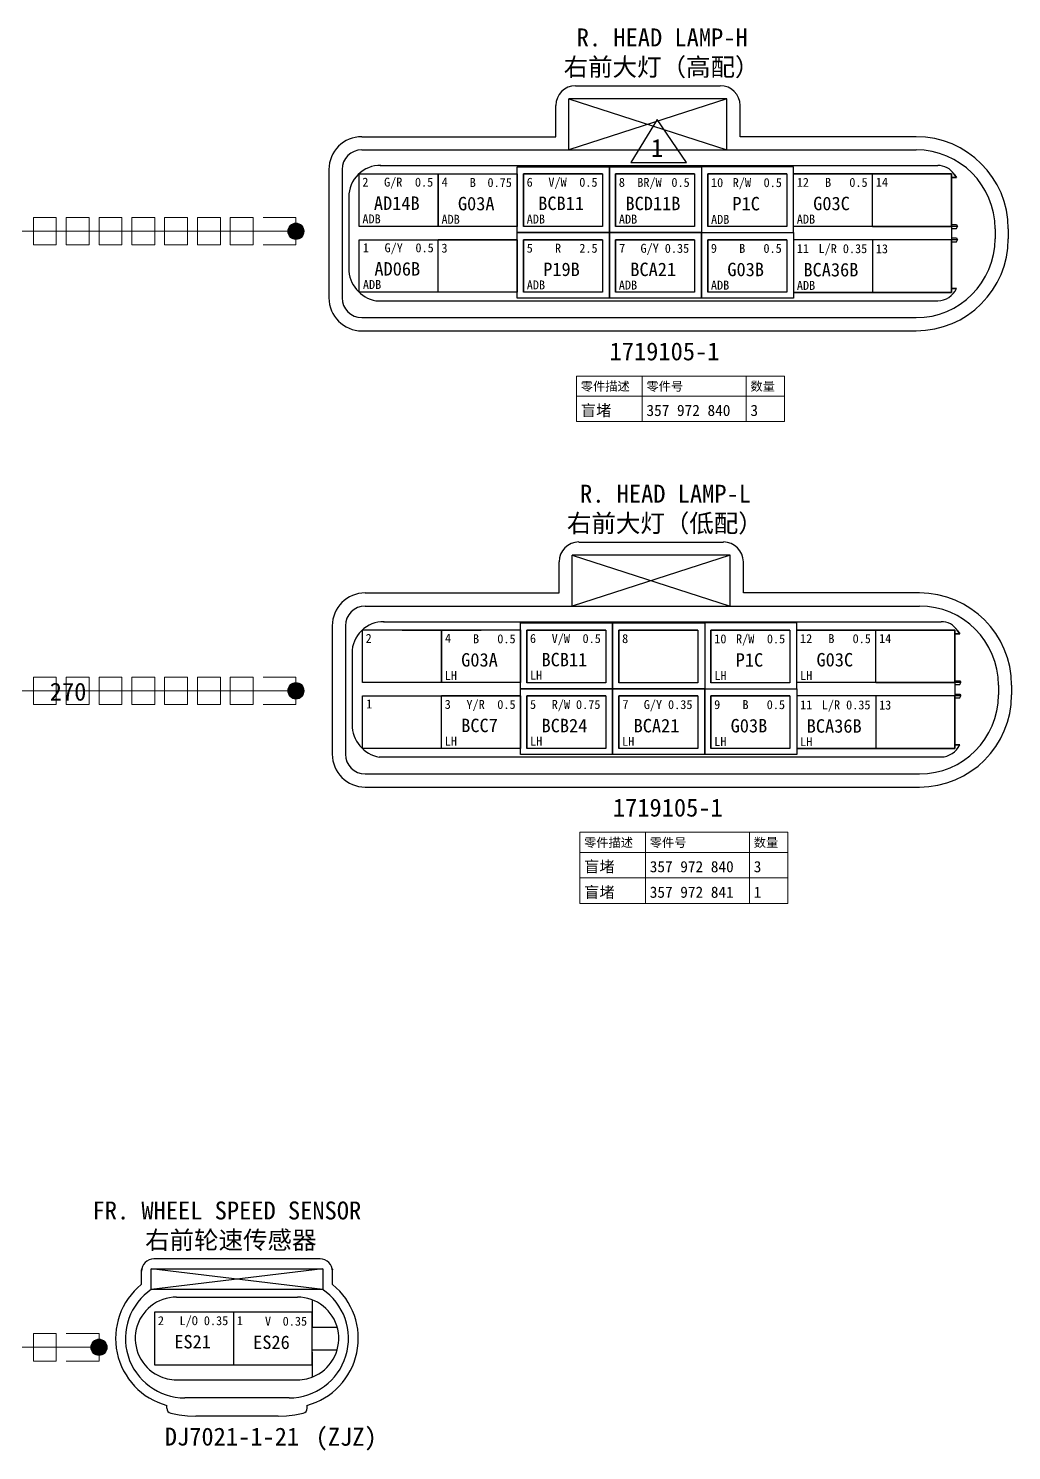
# Model space of a CAD drawing. Header units: millimetres. Extents: x 6 to 3615, y -854 to 0.
# Drawn here: x 2473.8 to 2623.6, y -580.9 to -364.3 of the extents above; entities that cross this region are included whole.
import ezdxf

# ---------------------------------------------------------------- set-up
doc = ezdxf.new("R2010")
doc.units = ezdxf.units.MM
doc.styles.add('4eff5b8b_Style', font='simfang.ttf')

msp = doc.modelspace()

# ---------------------------------------------------------------- hatches: boundary and pattern name
h = msp.add_hatch(color=256)
edge = h.paths.add_edge_path()
edge.add_arc((2514.56, -395.19), 1.25, 0, 360)
h = msp.add_hatch(color=256)
edge = h.paths.add_edge_path()
edge.add_arc((2514.56, -395.19), 1.25, 0, 360)
h = msp.add_hatch(color=256)
edge = h.paths.add_edge_path()
edge.add_arc((2514.56, -465.19), 1.25, 0, 360)
h = msp.add_hatch(color=256)
edge = h.paths.add_edge_path()
edge.add_arc((2514.56, -465.19), 1.25, 0, 360)
h = msp.add_hatch(color=256)
edge = h.paths.add_edge_path()
edge.add_arc((2484.56, -565.19), 1.25, 0, 360)
h = msp.add_hatch(color=256)
edge = h.paths.add_edge_path()
edge.add_arc((2484.56, -565.19), 1.25, 0, 360)

# ---------------------------------------------------------------- linework, layer by layer
at = {"linetype": 'Continuous', "lineweight": 0}
for p, q in [((2478.06, -393.11), (2474.56, -393.11)), ((2474.56, -393.11), (2474.56, -397.28)), ((2478.06, -397.28), (2478.06, -393.11)), ((2483.06, -393.11), (2479.56, -393.11)), ((2479.56, -393.11), (2479.56, -397.28)), ((2483.06, -397.28), (2483.06, -393.11)), ((2488.06, -393.11), (2484.56, -393.11)), ((2484.56, -393.11), (2484.56, -397.28)), ((2488.06, -397.28), (2488.06, -393.11)), ((2493.06, -393.11), (2489.56, -393.11)), ((2489.56, -393.11), (2489.56, -397.28)), ((2493.06, -397.28), (2493.06, -393.11)), ((2498.06, -393.11), (2494.56, -393.11)), ((2494.56, -393.11), (2494.56, -397.28)), ((2498.06, -397.28), (2498.06, -393.11)), ((2503.06, -393.11), (2499.56, -393.11)), ((2499.56, -393.11), (2499.56, -397.28)), ((2503.06, -397.28), (2503.06, -393.11)), ((2508.06, -393.11), (2504.56, -393.11)), ((2504.56, -393.11), (2504.56, -397.28)), ((2508.06, -397.28), (2508.06, -393.11)), ((2474.56, -397.28), (2478.06, -397.28)), ((2474.56, -397.28), (2474.56, -397.28)), ((2479.56, -397.28), (2483.06, -397.28)), ((2479.56, -397.28), (2479.56, -397.28)), ((2484.56, -397.28), (2488.06, -397.28)), ((2484.56, -397.28), (2484.56, -397.28)), ((2489.56, -397.28), (2493.06, -397.28)), ((2489.56, -397.28), (2489.56, -397.28)), ((2494.56, -397.28), (2498.06, -397.28)), ((2494.56, -397.28), (2494.56, -397.28)), ((2499.56, -397.28), (2503.06, -397.28)), ((2499.56, -397.28), (2499.56, -397.28)), ((2504.56, -397.28), (2508.06, -397.28)), ((2504.56, -397.28), (2504.56, -397.28)), ((2478.06, -463.11), (2474.56, -463.11)), ((2474.56, -463.11), (2474.56, -467.28)), ((2478.06, -467.28), (2478.06, -463.11)), ((2483.06, -463.11), (2479.56, -463.11)), ((2479.56, -463.11), (2479.56, -467.28)), ((2483.06, -467.28), (2483.06, -463.11)), ((2488.06, -463.11), (2484.56, -463.11)), ((2484.56, -463.11), (2484.56, -467.28)), ((2488.06, -467.28), (2488.06, -463.11)), ((2493.06, -463.11), (2489.56, -463.11)), ((2489.56, -463.11), (2489.56, -467.28)), ((2493.06, -467.28), (2493.06, -463.11)), ((2498.06, -463.11), (2494.56, -463.11)), ((2494.56, -463.11), (2494.56, -467.28)), ((2498.06, -467.28), (2498.06, -463.11)), ((2503.06, -463.11), (2499.56, -463.11)), ((2499.56, -463.11), (2499.56, -467.28)), ((2503.06, -467.28), (2503.06, -463.11)), ((2508.06, -463.11), (2504.56, -463.11)), ((2504.56, -463.11), (2504.56, -467.28)), ((2508.06, -467.28), (2508.06, -463.11)), ((2474.56, -467.28), (2478.06, -467.28)), ((2474.56, -467.28), (2474.56, -467.28)), ((2479.56, -467.28), (2483.06, -467.28)), ((2479.56, -467.28), (2479.56, -467.28)), ((2484.56, -467.28), (2488.06, -467.28)), ((2484.56, -467.28), (2484.56, -467.28)), ((2489.56, -467.28), (2493.06, -467.28)), ((2489.56, -467.28), (2489.56, -467.28)), ((2494.56, -467.28), (2498.06, -467.28)), ((2494.56, -467.28), (2494.56, -467.28)), ((2499.56, -467.28), (2503.06, -467.28)), ((2499.56, -467.28), (2499.56, -467.28)), ((2504.56, -467.28), (2508.06, -467.28)), ((2504.56, -467.28), (2504.56, -467.28)), ((2478.06, -563.11), (2474.56, -563.11)), ((2474.56, -563.11), (2474.56, -567.28)), ((2478.06, -567.28), (2478.06, -563.11)), ((2474.56, -567.28), (2478.06, -567.28)), ((2474.56, -567.28), (2474.56, -567.28))]:
    msp.add_line(p, q, dxfattribs=at)
at = {"linetype": 'Continuous', "lineweight": 30}
for points in [[(2557.15, -373.03), (2579.2, -373.03)], [(2524.6, -380.79), (2554.14, -380.79), (2554.14, -376.04)], [(2580.2, -375.03), (2556.15, -382.79), (2556.15, -375.03), (2580.2, -382.79), (2580.2, -375.03), (2556.15, -375.03)], [(2609.03, -380.79), (2582.21, -380.79), (2582.21, -376.04)], [(2569.56, -378.19), (2565.56, -384.69), (2574.06, -384.69), (2569.56, -378.19)], [(2524.6, -382.79), (2609.03, -382.79)], [(2527.41, -385.16), (2557.42, -385.17), (2612.32, -385.17)], [(2576.33, -405.4), (2562.3, -405.4), (2562.3, -395.38), (2548.27, -395.38), (2548.27, -385.35), (2562.3, -385.35), (2562.3, -395.38), (2576.33, -395.38), (2576.33, -405.4)], [(2590.36, -405.4), (2576.33, -405.4), (2576.33, -395.38), (2562.3, -395.38), (2562.3, -385.35), (2576.33, -385.35), (2576.33, -395.38), (2590.36, -395.38), (2590.36, -385.35), (2576.33, -385.35), (2576.33, -395.38), (2590.36, -395.38), (2590.36, -405.4)], [(2519.59, -385.8), (2519.59, -405.34)], [(2521.6, -385.8), (2521.6, -405.34)], [(2524.21, -394.44), (2524.21, -386.42), (2536.24, -386.42), (2536.24, -394.44), (2536.24, -386.42), (2548.27, -386.42), (2548.27, -394.44), (2524.21, -394.44)], [(2530.22, -386.43), (2542.25, -386.43)], [(2561.24, -394.46), (2549.21, -394.46), (2549.21, -386.44), (2549.21, -394.46), (2549.21, -386.44), (2561.24, -386.44), (2549.21, -386.44), (2561.24, -386.44), (2561.24, -394.46), (2549.21, -394.46)], [(2575.28, -394.46), (2563.25, -394.46), (2563.25, -386.44), (2563.25, -394.46), (2563.25, -386.44), (2575.28, -386.44), (2563.25, -386.44), (2575.28, -386.44), (2575.28, -394.46), (2563.25, -394.46)], [(2589.31, -394.46), (2577.28, -394.46), (2577.28, -386.44), (2577.28, -394.46), (2577.28, -386.44), (2589.31, -386.44), (2577.28, -386.44), (2589.31, -386.44), (2589.31, -394.46), (2577.28, -394.46)], [(2614.42, -394.45), (2602.39, -394.45), (2614.42, -394.45), (2602.39, -394.45), (2602.39, -386.43), (2590.36, -386.43), (2602.39, -386.43)], [(2602.39, -394.45), (2590.36, -394.45), (2590.36, -386.43)], [(2614.42, -386.43), (2602.39, -386.43), (2614.42, -386.43)], [(2614.42, -394.18), (2615.16, -394.18), (2615.34, -394.45), (2614.42, -394.45), (2614.42, -386.43), (2614.42, -396.78), (2615.16, -396.78), (2615.34, -396.48)], [(2614.42, -387), (2615.16, -387), (2614.42, -387)], [(2614.8, -386.47), (2615.16, -387), (2614.8, -386.47)], [(2522.6, -389.96), (2522.6, -401.27)], [(2562.3, -405.4), (2548.27, -405.4), (2548.27, -395.38), (2562.3, -395.38), (2562.3, -405.4)], [(2614.42, -396.21), (2615.16, -396.21), (2615.34, -396.48), (2614.42, -396.48), (2614.42, -404.5), (2614.42, -396.48), (2590.36, -396.48)], [(2614.42, -394.75), (2615.16, -394.75), (2615.34, -394.45)], [(2621.06, -394.82), (2621.06, -396.32)], [(2623.06, -394.82), (2623.06, -396.32)], [(2548.27, -404.49), (2536.24, -404.49), (2536.24, -396.47), (2548.27, -396.47), (2536.24, -396.47), (2548.27, -396.47), (2548.27, -404.49), (2524.21, -404.49), (2524.21, -396.47), (2536.24, -396.47)], [(2561.24, -404.48), (2549.21, -404.48), (2549.21, -396.47), (2549.21, -404.48), (2549.21, -396.47), (2561.24, -396.47), (2549.21, -396.47), (2561.24, -396.47), (2561.24, -404.48), (2549.21, -404.48)], [(2575.28, -404.48), (2563.25, -404.48), (2563.25, -396.47), (2563.25, -404.48), (2563.25, -396.47), (2575.28, -396.47), (2563.25, -396.47), (2575.28, -396.47), (2575.28, -404.48), (2563.25, -404.48)], [(2589.31, -404.48), (2577.28, -404.48), (2577.28, -396.47), (2577.28, -404.48), (2577.28, -396.47), (2589.31, -396.47), (2577.28, -396.47), (2589.31, -396.47), (2589.31, -404.48), (2577.28, -404.48)], [(2602.39, -396.48), (2602.39, -404.5), (2614.42, -404.5), (2602.39, -404.5), (2614.42, -404.5), (2590.36, -404.5), (2602.39, -404.5)], [(2614.42, -403.93), (2615.16, -403.93), (2614.42, -403.93)], [(2526.72, -405.77), (2612.32, -405.77)], [(2524.6, -408.35), (2609.03, -408.35)], [(2524.6, -410.35), (2609.03, -410.35)], [(2557.65, -442.53), (2579.7, -442.53)], [(2525.1, -450.29), (2554.64, -450.29), (2554.64, -445.54)], [(2580.7, -444.53), (2556.65, -452.29), (2556.65, -444.53), (2580.7, -452.29), (2580.7, -444.53), (2556.65, -444.53)], [(2609.53, -450.29), (2582.71, -450.29), (2582.71, -445.54)], [(2525.1, -452.29), (2609.53, -452.29)], [(2527.91, -454.66), (2557.92, -454.67), (2612.82, -454.67)], [(2576.83, -474.9), (2562.8, -474.9), (2562.8, -464.88), (2548.77, -464.88), (2548.77, -454.85), (2562.8, -454.85), (2562.8, -464.88), (2576.83, -464.88), (2576.83, -474.9)], [(2590.86, -474.9), (2576.83, -474.9), (2576.83, -464.88), (2562.8, -464.88), (2562.8, -454.85), (2576.83, -454.85), (2576.83, -464.88), (2590.86, -464.88), (2590.86, -454.85), (2576.83, -454.85), (2576.83, -464.88), (2590.86, -464.88), (2590.86, -474.9)], [(2520.09, -455.3), (2520.09, -474.84)], [(2522.1, -455.3), (2522.1, -474.84)], [(2524.71, -463.94), (2524.71, -455.92), (2536.74, -455.92), (2536.74, -463.94), (2536.74, -455.92), (2548.77, -455.92), (2548.77, -463.94), (2524.71, -463.94)], [(2530.72, -455.93), (2542.75, -455.93)], [(2561.74, -463.96), (2549.71, -463.96), (2549.71, -455.94), (2549.71, -463.96), (2549.71, -455.94), (2561.74, -455.94), (2549.71, -455.94), (2561.74, -455.94), (2561.74, -463.96), (2549.71, -463.96)], [(2575.78, -463.96), (2563.75, -463.96), (2563.75, -455.94), (2563.75, -463.96), (2563.75, -455.94), (2575.78, -455.94), (2563.75, -455.94), (2575.78, -455.94), (2575.78, -463.96), (2563.75, -463.96)], [(2589.81, -463.96), (2577.78, -463.96), (2577.78, -455.94), (2577.78, -463.96), (2577.78, -455.94), (2589.81, -455.94), (2577.78, -455.94), (2589.81, -455.94), (2589.81, -463.96), (2577.78, -463.96)], [(2614.92, -463.95), (2602.89, -463.95), (2614.92, -463.95), (2602.89, -463.95), (2602.89, -455.93), (2590.86, -455.93), (2602.89, -455.93)], [(2602.89, -463.95), (2590.86, -463.95), (2590.86, -455.93)], [(2614.92, -455.93), (2602.89, -455.93), (2614.92, -455.93)], [(2614.92, -463.68), (2615.66, -463.68), (2615.84, -463.95), (2614.92, -463.95), (2614.92, -455.93), (2614.92, -466.28), (2615.66, -466.28), (2615.84, -465.98)], [(2614.92, -456.5), (2615.66, -456.5), (2614.92, -456.5)], [(2615.3, -455.97), (2615.66, -456.5), (2615.3, -455.97)], [(2523.1, -459.46), (2523.1, -470.77)], [(2562.8, -474.9), (2548.77, -474.9), (2548.77, -464.88), (2562.8, -464.88), (2562.8, -474.9)], [(2614.92, -465.71), (2615.66, -465.71), (2615.84, -465.98), (2614.92, -465.98), (2614.92, -474), (2614.92, -465.98), (2590.86, -465.98)], [(2614.92, -464.25), (2615.66, -464.25), (2615.84, -463.95)], [(2621.56, -464.32), (2621.56, -465.82)], [(2623.56, -464.32), (2623.56, -465.82)], [(2548.77, -473.99), (2536.74, -473.99), (2536.74, -465.97), (2548.77, -465.97), (2536.74, -465.97), (2548.77, -465.97), (2548.77, -473.99), (2524.71, -473.99), (2524.71, -465.97), (2536.74, -465.97)], [(2561.74, -473.98), (2549.71, -473.98), (2549.71, -465.97), (2549.71, -473.98), (2549.71, -465.97), (2561.74, -465.97), (2549.71, -465.97), (2561.74, -465.97), (2561.74, -473.98), (2549.71, -473.98)], [(2575.78, -473.98), (2563.75, -473.98), (2563.75, -465.97), (2563.75, -473.98), (2563.75, -465.97), (2575.78, -465.97), (2563.75, -465.97), (2575.78, -465.97), (2575.78, -473.98), (2563.75, -473.98)], [(2589.81, -473.98), (2577.78, -473.98), (2577.78, -465.97), (2577.78, -473.98), (2577.78, -465.97), (2589.81, -465.97), (2577.78, -465.97), (2589.81, -465.97), (2589.81, -473.98), (2577.78, -473.98)], [(2602.89, -465.98), (2602.89, -474), (2614.92, -474), (2602.89, -474), (2614.92, -474), (2590.86, -474), (2602.89, -474)], [(2614.92, -473.43), (2615.66, -473.43), (2614.92, -473.43)], [(2527.22, -475.27), (2612.82, -475.27)], [(2525.1, -477.85), (2609.53, -477.85)], [(2525.1, -479.85), (2609.53, -479.85)], [(2518.24, -551.72), (2492.91, -551.72)], [(2491.07, -553.22), (2491.07, -553.22), (2491.07, -553.22), (2491.07, -553.22), (2491.07, -553.22), (2491.07, -553.23), (2491.06, -553.23), (2491.06, -553.23), (2491.06, -553.24), (2491.06, -553.24), (2491.06, -553.24), (2491.05, -553.25), (2491.05, -553.25), (2491.05, -553.25), (2491.05, -553.26), (2491.05, -553.26), (2491.05, -553.26), (2491.05, -553.27), (2491.05, -553.27), (2491.05, -553.27), (2491.04, -553.27), (2491.04, -553.28), (2491.04, -553.28), (2491.04, -553.28), (2491.04, -553.29), (2491.04, -553.29), (2491.04, -553.29), (2491.04, -553.29), (2491.04, -553.3), (2491.04, -553.3), (2491.04, -553.3), (2491.03, -553.3), (2491.03, -553.31), (2491.03, -553.31), (2491.03, -553.31), (2491.03, -553.32), (2491.03, -553.32), (2491.03, -553.32), (2491.03, -553.32), (2491.03, -553.33), (2491.03, -553.33), (2491.03, -553.33), (2491.03, -553.33), (2491.03, -553.34), (2491.03, -553.34), (2491.03, -553.34), (2491.03, -553.34), (2491.03, -553.34), (2491.03, -553.35), (2491.03, -553.35), (2491.03, -553.35), (2491.03, -553.35), (2491.03, -553.36), (2491.03, -553.36), (2491.03, -553.36), (2491.03, -553.36), (2491.03, -553.37), (2491.03, -553.37), (2491.02, -553.37), (2491.02, -553.38)], [(2491.02, -555.63), (2491.02, -553.38)], [(2491.02, -553.41), (2491.04, -553.41)], [(2518.63, -553.22), (2492.52, -556.38)], [(2518.63, -556.38), (2492.52, -556.38), (2492.52, -553.22), (2518.63, -553.22), (2518.63, -556.38), (2492.52, -553.22)], [(2520.08, -553.22), (2520.08, -553.22), (2520.08, -553.22), (2520.09, -553.22), (2520.09, -553.22), (2520.09, -553.23), (2520.09, -553.23), (2520.09, -553.23), (2520.09, -553.23), (2520.09, -553.24), (2520.09, -553.24), (2520.1, -553.24), (2520.1, -553.25), (2520.1, -553.25), (2520.1, -553.25), (2520.1, -553.26), (2520.1, -553.26), (2520.1, -553.26), (2520.1, -553.27), (2520.11, -553.27), (2520.11, -553.27), (2520.11, -553.27), (2520.11, -553.28), (2520.11, -553.28), (2520.11, -553.28), (2520.11, -553.29), (2520.11, -553.29), (2520.11, -553.29), (2520.11, -553.29), (2520.11, -553.3), (2520.12, -553.3), (2520.12, -553.3), (2520.12, -553.3), (2520.12, -553.31), (2520.12, -553.31), (2520.12, -553.31), (2520.12, -553.32), (2520.12, -553.32), (2520.12, -553.32), (2520.12, -553.32), (2520.12, -553.33), (2520.12, -553.33), (2520.12, -553.33), (2520.12, -553.33), (2520.12, -553.34), (2520.12, -553.34), (2520.12, -553.34), (2520.12, -553.34), (2520.12, -553.35), (2520.13, -553.35), (2520.13, -553.35), (2520.13, -553.35), (2520.13, -553.35), (2520.13, -553.36), (2520.13, -553.36), (2520.13, -553.36), (2520.13, -553.36), (2520.13, -553.37), (2520.13, -553.37), (2520.13, -553.37), (2520.13, -553.38)], [(2520.13, -553.41), (2520.12, -553.41)], [(2520.13, -555.63), (2520.13, -553.38)], [(2496.38, -557.55), (2514.78, -557.55)], [(2517.03, -557.97), (2517.03, -562.12), (2520.83, -562.12)], [(2493.03, -559.85), (2493.03, -567.85), (2517.03, -567.85), (2517.03, -559.85), (2493.03, -559.85)], [(2505.03, -559.85), (2505.03, -567.85)], [(2517.03, -560.87), (2517.03, -562.12)], [(2517.03, -565.58), (2520.83, -565.58)], [(2517.03, -567.17), (2517.03, -565.91), (2517.03, -569.73)], [(2496.38, -570.15), (2514.78, -570.15)], [(2494.88, -574.47), (2494.88, -574.03)], [(2513.51, -572.91), (2497.64, -572.91)], [(2516.27, -574.47), (2516.27, -574.03)], [(2495.5, -575.24), (2496.75, -575.47), (2498.02, -575.61), (2499.29, -575.66)], [(2511.86, -575.66), (2499.29, -575.66)], [(2511.86, -575.66), (2513.14, -575.61), (2514.4, -575.47), (2515.66, -575.24)]]:
    msp.add_lwpolyline(points, dxfattribs=at)
at = {"linetype": 'Continuous', "lineweight": 0}
for points in [[(2474.56, -397.28), (2478.06, -397.28), (2478.06, -393.11), (2474.56, -393.11), (2474.56, -397.28)], [(2479.56, -397.28), (2483.06, -397.28), (2483.06, -393.11), (2479.56, -393.11), (2479.56, -397.28)], [(2484.56, -397.28), (2488.06, -397.28), (2488.06, -393.11), (2484.56, -393.11), (2484.56, -397.28)], [(2489.56, -397.28), (2493.06, -397.28), (2493.06, -393.11), (2489.56, -393.11), (2489.56, -397.28)], [(2494.56, -397.28), (2498.06, -397.28), (2498.06, -393.11), (2494.56, -393.11), (2494.56, -397.28)], [(2499.56, -397.28), (2503.06, -397.28), (2503.06, -393.11), (2499.56, -393.11), (2499.56, -397.28)], [(2504.56, -397.28), (2508.06, -397.28), (2508.06, -393.11), (2504.56, -393.11), (2504.56, -397.28)], [(2474.56, -467.28), (2478.06, -467.28), (2478.06, -463.11), (2474.56, -463.11), (2474.56, -467.28)], [(2479.56, -467.28), (2483.06, -467.28), (2483.06, -463.11), (2479.56, -463.11), (2479.56, -467.28)], [(2484.56, -467.28), (2488.06, -467.28), (2488.06, -463.11), (2484.56, -463.11), (2484.56, -467.28)], [(2489.56, -467.28), (2493.06, -467.28), (2493.06, -463.11), (2489.56, -463.11), (2489.56, -467.28)], [(2494.56, -467.28), (2498.06, -467.28), (2498.06, -463.11), (2494.56, -463.11), (2494.56, -467.28)], [(2499.56, -467.28), (2503.06, -467.28), (2503.06, -463.11), (2499.56, -463.11), (2499.56, -467.28)], [(2504.56, -467.28), (2508.06, -467.28), (2508.06, -463.11), (2504.56, -463.11), (2504.56, -467.28)], [(2474.56, -567.28), (2478.06, -567.28), (2478.06, -563.11), (2474.56, -563.11), (2474.56, -567.28)]]:
    msp.add_lwpolyline(points, close=True, dxfattribs=at)
for points in [[(2514.56, -393.11), (2509.56, -393.11)], [(2514.56, -397.28), (2514.56, -393.11)], [(2514.56, -397.28), (2509.56, -397.28)], [(2514.56, -463.11), (2509.56, -463.11)], [(2514.56, -467.28), (2514.56, -463.11)], [(2514.56, -467.28), (2509.56, -467.28)], [(2484.56, -563.11), (2479.56, -563.11)], [(2484.56, -567.28), (2484.56, -563.11)], [(2484.56, -567.28), (2479.56, -567.28)]]:
    msp.add_lwpolyline(points, dxfattribs=at)
at = {"linetype": 'Continuous', "lineweight": 13}
for points in [[(2514.56, -395.19), (2419.56, -395.19)], [(2557.3, -417.24), (2588.97, -417.24)], [(2557.3, -417.24), (2557.3, -424.19)], [(2557.3, -417.24), (2588.97, -417.24)], [(2567.3, -417.24), (2567.3, -424.19)], [(2583.14, -417.24), (2583.14, -424.19)], [(2588.97, -417.24), (2588.97, -424.19)], [(2557.3, -420.3), (2588.97, -420.3)], [(2557.3, -424.19), (2588.97, -424.19)], [(2419.56, -465.19), (2514.56, -465.19)], [(2557.8, -486.74), (2589.47, -486.74)], [(2557.8, -486.74), (2557.8, -497.58)], [(2557.8, -486.74), (2589.47, -486.74)], [(2567.8, -486.74), (2567.8, -497.58)], [(2583.64, -486.74), (2583.64, -497.58)], [(2589.47, -486.74), (2589.47, -497.58)], [(2557.8, -489.8), (2589.47, -489.8)], [(2557.8, -493.69), (2589.47, -493.69)], [(2557.8, -497.58), (2589.47, -497.58)], [(2239.56, -565.19), (2484.56, -565.19)]]:
    msp.add_lwpolyline(points, dxfattribs=at)
for centre in [(2514.56, -395.19), (2514.56, -395.19), (2514.56, -395.19), (2514.56, -395.19), (2514.56, -465.19), (2514.56, -465.19), (2514.56, -465.19), (2514.56, -465.19), (2484.56, -565.19), (2484.56, -565.19), (2484.56, -565.19), (2484.56, -565.19)]:
    msp.add_circle(centre, 1.25, dxfattribs=at)
at = {"linetype": 'Continuous', "lineweight": 30}
for centre, radius, start, end in [((2557.15, -376.03), 3.01, 90, -180), ((2579.2, -376.03), 3.01, 0, 90), ((2524.61, -385.8), 5.02, 90, -180), ((2609.03, -394.82), 14.03, 0, 90), ((2524.6, -385.79), 3.01, 90, -180), ((2609.03, -394.82), 12.03, 0, 90), ((2527.41, -389.97), 4.81, 89, -180), ((2612.33, -388.16), 3, 34, 90), ((2612.33, -388.16), 3, 34, 90), ((2609.03, -396.32), 12.03, -90, 0), ((2609.03, -396.32), 14.03, -90, 0), ((2527.62, -400.84), 5.01, -180, -100), ((2612.28, -402.58), 3.19, -89, -25), ((2612.28, -402.58), 3.19, -89, -25), ((2524.61, -405.34), 5.02, -180, -90), ((2524.6, -405.34), 3.01, -180, -90), ((2557.65, -445.53), 3.01, 90, -180), ((2579.7, -445.53), 3.01, 0, 90), ((2525.11, -455.3), 5.02, 90, -180), ((2609.53, -464.32), 14.03, 0, 90), ((2525.1, -455.29), 3.01, 90, -180), ((2609.53, -464.32), 12.03, 0, 90), ((2527.91, -459.47), 4.81, 89, -180), ((2612.83, -457.66), 3, 34, 90), ((2612.83, -457.66), 3, 34, 90), ((2609.53, -465.82), 12.03, -90, 0), ((2609.53, -465.82), 14.03, -90, 0), ((2528.12, -470.34), 5.01, -180, -100), ((2612.78, -472.08), 3.19, -89, -25), ((2612.78, -472.08), 3.19, -89, -25), ((2525.11, -474.84), 5.02, -180, -90), ((2525.1, -474.84), 3.01, -180, -90), ((2492.92, -553.62), 1.89, 90, -180), ((2518.24, -553.62), 1.89, 0, 90), ((2497.64, -563.85), 10.55, 129, -105), ((2497.64, -563.85), 9.05, 124, -90), ((2513.51, -563.85), 9.05, -90, 56), ((2513.51, -563.85), 10.55, -75, 51), ((2496.38, -563.85), 6.3, 90, -116), ((2514.78, -563.85), 6.3, -64, 90), ((2496.38, -563.86), 6.29, -116, -90), ((2514.78, -563.86), 6.29, -90, -64), ((2495.67, -574.47), 0.786, -180, -103), ((2515.48, -574.47), 0.786, -77, 0)]:
    msp.add_arc(centre, radius, start, end, dxfattribs=at)

# ---------------------------------------------------------------- texts
at = {"linetype": 'Continuous', "style": '4eff5b8b_Style'}
for s, height, p in [('R. HEAD LAMP-H', 2.7344, (2557.33, -367.03)), ('右前大灯（高配）', 2.734, (2555.33, -371.53)), ('1', 2.73, (2568.66, -383.86)), ('2', 1.37, (2524.67, -388.39)), ('G/R', 1.367, (2527.98, -388.39)), ('0.5', 1.367, (2532.68, -388.39)), ('4', 1.37, (2536.75, -388.38)), ('B', 1.37, (2541.03, -388.45)), ('0.75', 1.367, (2543.73, -388.45)), ('6', 1.37, (2549.7, -388.4)), ('V/W', 1.367, (2553.01, -388.41)), ('0.5', 1.367, (2557.71, -388.41)), ('8', 1.37, (2563.74, -388.42)), ('BR/W', 1.367, (2566.55, -388.43)), ('0.5', 1.367, (2571.75, -388.43)), ('10', 1.367, (2577.78, -388.46)), ('R/W', 1.367, (2581.09, -388.46)), ('0.5', 1.367, (2585.79, -388.46)), ('12', 1.367, (2590.84, -388.42)), ('B', 1.37, (2595.15, -388.43)), ('0.5', 1.367, (2598.85, -388.43)), ('14', 1.367, (2602.88, -388.4)), ('AD14B', 2.051, (2526.43, -391.94)), ('G03A', 2.051, (2539.23, -392)), ('BCB11', 2.051, (2551.46, -391.96)), ('BCD11B', 2.051, (2564.75, -391.98)), ('P1C', 2.051, (2581.04, -392.01)), ('G03C', 2.051, (2593.35, -391.98)), ('ADB', 1.367, (2524.68, -393.99)), ('ADB', 1.367, (2536.73, -394.05)), ('ADB', 1.367, (2549.71, -394.01)), ('ADB', 1.367, (2563.75, -394.03)), ('ADB', 1.367, (2577.79, -394.06)), ('ADB', 1.367, (2590.85, -394.03)), ('1', 1.37, (2524.74, -398.38)), ('G/Y', 1.367, (2528.05, -398.39)), ('0.5', 1.367, (2532.76, -398.39)), ('3', 1.37, (2536.72, -398.44)), ('5', 1.37, (2549.71, -398.45)), ('R', 1.37, (2554.02, -398.46)), ('2.5', 1.367, (2557.72, -398.46)), ('7', 1.37, (2563.79, -398.45)), ('G/Y', 1.367, (2567.04, -398.47)), ('0.35', 1.367, (2570.74, -398.47)), ('9', 1.37, (2577.76, -398.47)), ('B', 1.37, (2582.07, -398.48)), ('0.5', 1.367, (2585.77, -398.48)), ('11', 1.367, (2590.85, -398.51)), ('L/R', 1.367, (2594.16, -398.52)), ('0.35', 1.367, (2597.86, -398.52)), ('13', 1.367, (2602.88, -398.54)), ('AD06B', 2.051, (2526.51, -401.94)), ('P19B', 2.051, (2552.22, -402.01)), ('BCA21', 2.051, (2565.49, -402.02)), ('G03B', 2.051, (2580.27, -402.03)), ('BCA36B', 2.051, (2591.86, -402.07)), ('ADB', 1.367, (2524.76, -403.99)), ('ADB', 1.367, (2549.72, -404.05)), ('ADB', 1.367, (2563.74, -404.07)), ('ADB', 1.367, (2577.77, -404.08)), ('ADB', 1.367, (2590.86, -404.12)), ('1719105-1', 2.734, (2562.33, -414.85)), ('零件描述', 1.367, (2557.95, -419.48)), ('零件号', 1.367, (2567.95, -419.48)), ('数量', 1.367, (2583.79, -419.48)), ('盲堵', 1.709, (2557.95, -423.33)), ('357 972 840', 1.709, (2567.95, -423.33)), ('3', 1.71, (2583.79, -423.33)), ('R. HEAD LAMP-L', 2.7344, (2557.83, -436.53)), ('右前大灯（低配）', 2.734, (2555.83, -441.03)), ('2', 1.37, (2525.17, -457.89)), ('4', 1.37, (2537.25, -457.88)), ('B', 1.37, (2541.53, -457.95)), ('0.5', 1.367, (2545.23, -457.95)), ('6', 1.37, (2550.2, -457.9)), ('V/W', 1.367, (2553.51, -457.91)), ('0.5', 1.367, (2558.21, -457.91)), ('8', 1.37, (2564.24, -457.92)), ('10', 1.367, (2578.28, -457.96)), ('R/W', 1.367, (2581.59, -457.96)), ('0.5', 1.367, (2586.29, -457.96)), ('12', 1.367, (2591.34, -457.92)), ('B', 1.37, (2595.65, -457.93)), ('0.5', 1.367, (2599.35, -457.93)), ('14', 1.367, (2603.38, -457.9)), ('G03A', 2.051, (2539.73, -461.5)), ('BCB11', 2.051, (2551.96, -461.46)), ('P1C', 2.051, (2581.54, -461.51)), ('G03C', 2.051, (2593.85, -461.48)), ('LH', 1.367, (2537.23, -463.55)), ('LH', 1.367, (2550.21, -463.51)), ('LH', 1.367, (2578.29, -463.56)), ('LH', 1.367, (2591.35, -463.53)), ('270', 2.734, (2477.06, -466.69)), ('1', 1.37, (2525.24, -467.88)), ('3', 1.37, (2537.22, -467.94)), ('Y/R', 1.367, (2540.53, -467.95)), ('0.5', 1.367, (2545.23, -467.95)), ('5', 1.37, (2550.21, -467.95)), ('R/W', 1.367, (2553.52, -467.96)), ('0.75', 1.367, (2557.22, -467.96)), ('7', 1.37, (2564.29, -467.95)), ('G/Y', 1.367, (2567.54, -467.97)), ('0.35', 1.367, (2571.24, -467.97)), ('9', 1.37, (2578.26, -467.97)), ('B', 1.37, (2582.57, -467.98)), ('0.5', 1.367, (2586.27, -467.98)), ('11', 1.367, (2591.35, -468.01)), ('L/R', 1.367, (2594.66, -468.02)), ('0.35', 1.367, (2598.36, -468.02)), ('13', 1.367, (2603.38, -468.04)), ('BCC7', 2.051, (2539.73, -471.49)), ('BCB24', 2.051, (2551.97, -471.51)), ('BCA21', 2.051, (2565.99, -471.52)), ('G03B', 2.051, (2580.77, -471.53)), ('BCA36B', 2.051, (2592.36, -471.57)), ('LH', 1.367, (2537.23, -473.54)), ('LH', 1.367, (2550.22, -473.55)), ('LH', 1.367, (2564.24, -473.57)), ('LH', 1.367, (2578.27, -473.58)), ('LH', 1.367, (2591.36, -473.62)), ('1719105-1', 2.734, (2562.83, -484.35)), ('零件描述', 1.367, (2558.45, -488.98)), ('零件号', 1.367, (2568.45, -488.98)), ('数量', 1.367, (2584.29, -488.98)), ('盲堵', 1.709, (2558.45, -492.83)), ('357 972 840', 1.709, (2568.45, -492.83)), ('3', 1.71, (2584.29, -492.83)), ('盲堵', 1.709, (2558.45, -496.72)), ('357 972 841', 1.709, (2568.45, -496.72)), ('1', 1.71, (2584.29, -496.72)), ('FR. WHEEL SPEED SENSOR', 2.7344, (2483.58, -545.72)), ('右前轮速传感器', 2.734, (2491.58, -550.22)), ('2', 1.37, (2493.53, -561.82)), ('L/O', 1.367, (2496.83, -561.82)), ('0.35', 1.367, (2500.53, -561.82)), ('1', 1.37, (2505.54, -561.82)), ('V', 1.37, (2509.84, -561.9)), ('0.35', 1.367, (2512.54, -561.9)), ('ES21', 2.051, (2496.03, -565.37)), ('ES26', 2.051, (2508.04, -565.45)), ('DJ7021-1-21', 2.7344, (2494.58, -580.16)), ('(ZJZ)', 2.734, (2517.56, -580.19))]:
    msp.add_text(s, height=height, dxfattribs=at).set_placement(p)

doc.saveas('drawing.dxf')
